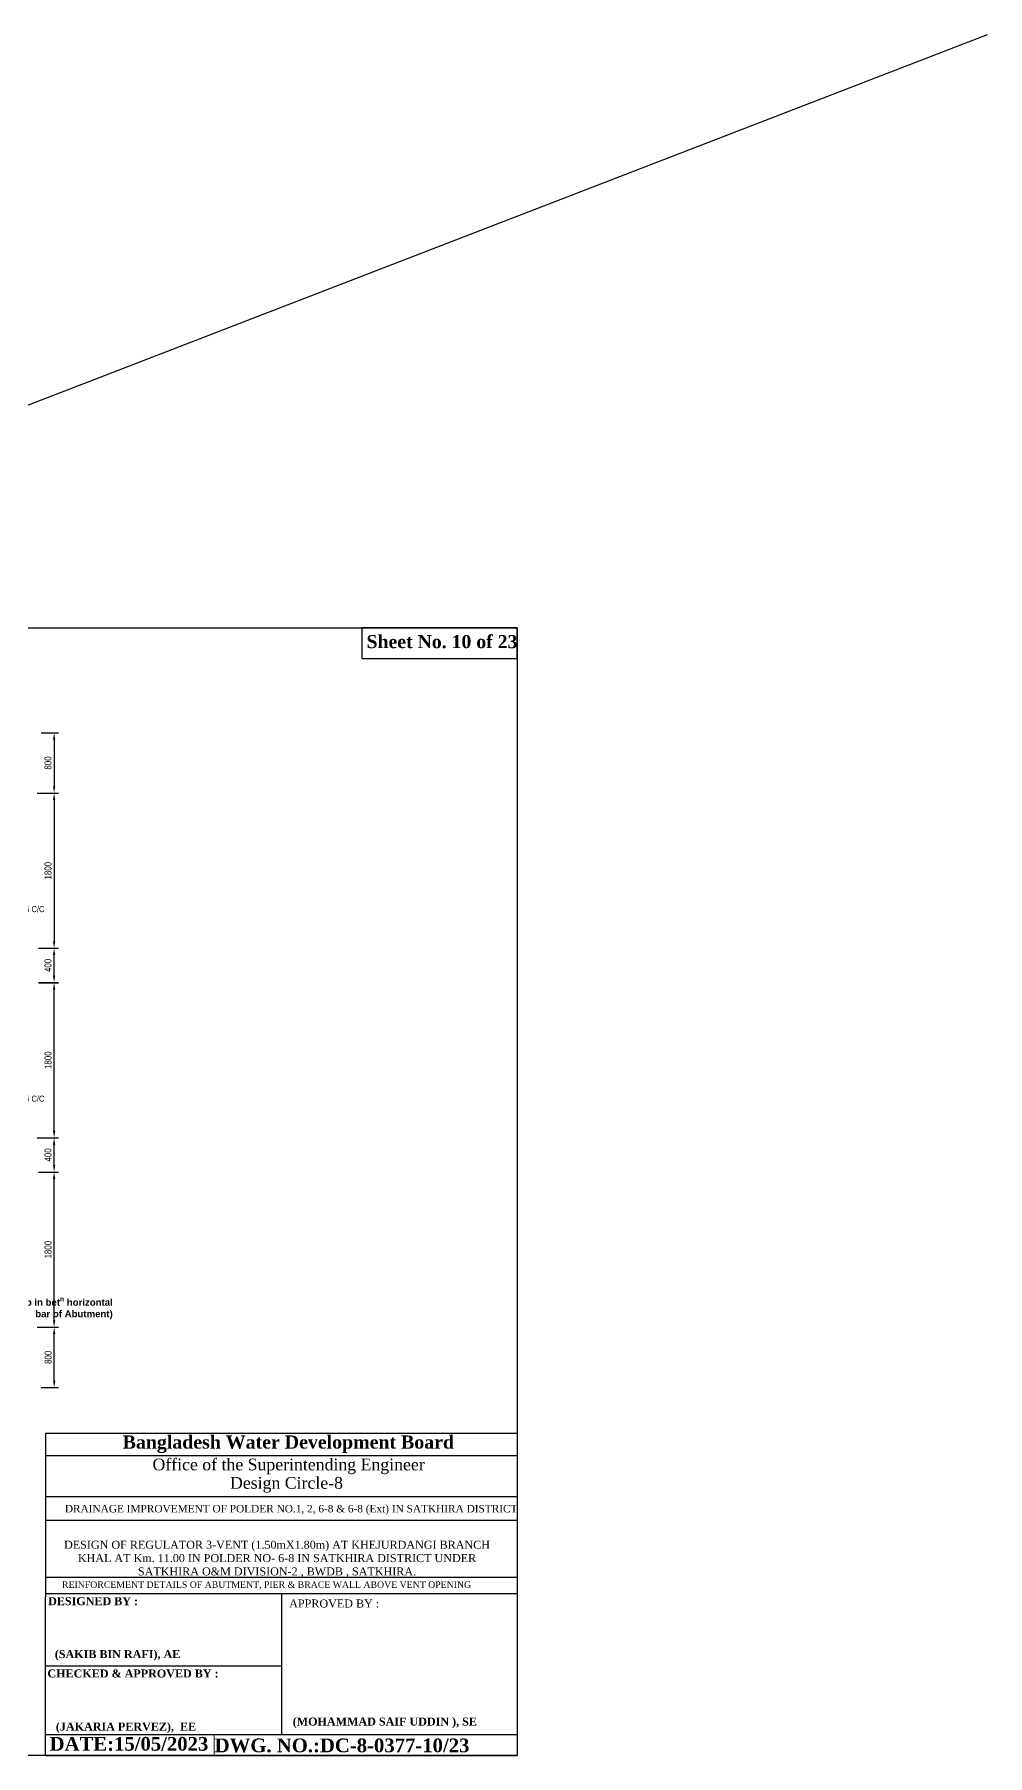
# Model space of a CAD drawing. Extents: x -119161 to 3778985, y -718511 to -30958.
# Drawn here: x 2930582 to 2941652, y -264665 to -244681 of the extents above; entities that cross this region are included whole.
import ezdxf

# ---------------------------------------------------------------- set-up
doc = ezdxf.new("R2010")
doc.units = 0
doc.header["$MEASUREMENT"] = 0
doc.layers.get('DEFPOINTS').update_dxf_attribs({"linetype": 'CONTINUOUS'})
for name, color, linetype, lineweight in [('Dim', 7, 'CONTINUOUS', 9), ('Left Bank Profile', 7, 'CONTINUOUS', 25), ('ROD', 1, 'CONTINUOUS', 30)]:
    doc.layers.add(name, color=color, linetype=linetype, lineweight=lineweight)
for name, color, linetype in [('LINE', 7, 'CONTINUOUS'), ('TEXT', 10, 'CONTINUOUS'), ('TXT', 7, 'CONTINUOUS')]:
    doc.layers.add(name, color=color, linetype=linetype)
doc.styles.add('ARIAL', font='ARIALN.TTF')
doc.styles.add('DIM', font='isocp3.shx')
doc.styles.get("Standard").update_dxf_attribs({"font": 'times.ttf', "height": 250})
doc.dimstyles.new('dim_50', dxfattribs={"dimtxt": 100, "dimasz": 100, "dimexe": 50, "dimexo": 30, "dimgap": 30, "dimtad": 1, "dimdec": 0, "dimzin": 0, "dimdsep": 46, "dimtxsty": 'DIM', "dimcen": 0.09, "dimclrd": 5, "dimclre": 5, "dimclrt": 7, "dimadec": 0, "dimazin": 0, "dimtfac": 1, "dimtdec": 0, "dimtmove": 0, "dimatfit": 3, "dimfxl": 1, "dimtolj": 1, "dimtzin": 0, "dimarcsym": 1})

# ---------------------------------------------------------------- blocks, each defined once
blk = doc.blocks.new('*D423')
at = {"layer": 'DEFPOINTS', "color": 0, "linetype": 'ByBlock', "lineweight": -2}
for p in [(2930584, -253491), (2930599, -255291), (2930810, -255291)]:
    blk.add_point(p, dxfattribs=at)
at = {"layer": 'Dim', "color": 5, "linetype": 'ByBlock', "lineweight": -2}
for p, q in [((2930614, -253491), (2930860, -253491)), ((2930810, -253571), (2930810, -255211)), ((2930629, -255291), (2930860, -255291))]:
    blk.add_line(p, q, dxfattribs=at)
for points in [[(2930797, -253571), (2930824, -253571), (2930810, -253491)], [(2930797, -255211), (2930824, -255211), (2930810, -255291)]]:
    blk.add_solid(points, dxfattribs=at)
at = {"layer": 'Dim', "color": 7, "linetype": 'ByBlock', "lineweight": -2, "insert": (2930740, -254391), "char_height": 80, "attachment_point": 5, "rotation": 90, "style": 'ARIAL'}
blk.add_mtext('\\A1;1800', dxfattribs=at)
blk = doc.blocks.new('*D409')
at = {"layer": 'DEFPOINTS', "color": 0, "linetype": 'ByBlock', "lineweight": -2}
for p in [(2930631, -259691), (2930811, -259691), (2930630, -260391)]:
    blk.add_point(p, dxfattribs=at)
at = {"layer": 'Dim', "color": 5, "linetype": 'ByBlock', "lineweight": -2}
for p, q in [((2930661, -259691), (2930861, -259691)), ((2930811, -260311), (2930811, -259771)), ((2930660, -260391), (2930861, -260391))]:
    blk.add_line(p, q, dxfattribs=at)
for points in [[(2930798, -259771), (2930825, -259771), (2930811, -259691)], [(2930798, -260311), (2930825, -260311), (2930811, -260391)]]:
    blk.add_solid(points, dxfattribs=at)
at = {"layer": 'Dim', "color": 7, "linetype": 'ByBlock', "lineweight": -2, "insert": (2930741, -260041), "char_height": 80, "attachment_point": 5, "rotation": 90, "style": 'ARIAL'}
blk.add_mtext('\\A1;800', dxfattribs=at)
blk = doc.blocks.new('*D414')
at = {"layer": 'DEFPOINTS', "color": 0, "linetype": 'ByBlock', "lineweight": -2}
for p in [(2930599, -255691), (2930810, -255691), (2930584, -257491)]:
    blk.add_point(p, dxfattribs=at)
at = {"layer": 'Dim', "color": 5, "linetype": 'ByBlock', "lineweight": -2}
for p, q in [((2930629, -255691), (2930860, -255691)), ((2930810, -257411), (2930810, -255771)), ((2930614, -257491), (2930860, -257491))]:
    blk.add_line(p, q, dxfattribs=at)
for points in [[(2930797, -255771), (2930824, -255771), (2930810, -255691)], [(2930797, -257411), (2930824, -257411), (2930810, -257491)]]:
    blk.add_solid(points, dxfattribs=at)
at = {"layer": 'Dim', "color": 7, "linetype": 'ByBlock', "lineweight": -2, "insert": (2930740, -256591), "char_height": 80, "attachment_point": 5, "rotation": 90, "style": 'ARIAL'}
blk.add_mtext('\\A1;1800', dxfattribs=at)
blk = doc.blocks.new('*D419')
at = {"layer": 'DEFPOINTS', "color": 0, "linetype": 'ByBlock', "lineweight": -2}
for p in [(2930599, -257891), (2930810, -257891), (2930584, -259691)]:
    blk.add_point(p, dxfattribs=at)
at = {"layer": 'Dim', "color": 5, "linetype": 'ByBlock', "lineweight": -2}
for p, q in [((2930629, -257891), (2930860, -257891)), ((2930810, -259611), (2930810, -257971)), ((2930614, -259691), (2930860, -259691))]:
    blk.add_line(p, q, dxfattribs=at)
for points in [[(2930797, -257971), (2930824, -257971), (2930810, -257891)], [(2930797, -259611), (2930824, -259611), (2930810, -259691)]]:
    blk.add_solid(points, dxfattribs=at)
at = {"layer": 'Dim', "color": 7, "linetype": 'ByBlock', "lineweight": -2, "insert": (2930740, -258791), "char_height": 80, "attachment_point": 5, "rotation": 90, "style": 'ARIAL'}
blk.add_mtext('\\A1;1800', dxfattribs=at)

msp = doc.modelspace()

# ---------------------------------------------------------------- linework, layer by layer
at = {"layer": 'Dim', "color": 0, "linetype": 'ByBlock', "lineweight": -2}
for p, q in [((2930659.1, -252790.4), (2930860.4, -252790.4)), ((2930810.4, -252870.4), (2930810.4, -253410.6)), ((2930659.6, -253490.6), (2930860.4, -253490.6)), ((2930629.2, -255290.6), (2930860.4, -255290.6)), ((2930810.4, -255610.6), (2930810.4, -255370.6)), ((2930629.6, -255690.6), (2930860.4, -255690.6))]:
    msp.add_line(p, q, dxfattribs=at)
at = {"layer": 'Dim', "color": 5, "linetype": 'ByBlock', "lineweight": -2}
for p, q in [((2930629.2, -257490.6), (2930860.4, -257490.6)), ((2930810.4, -257810.7), (2930810.4, -257570.6)), ((2930629.6, -257890.7), (2930860.4, -257890.7))]:
    msp.add_line(p, q, dxfattribs=at)
at = {"layer": 'Dim', "color": 0, "linetype": 'ByBlock', "lineweight": -2}
for points in [[(2930797.1, -252870.4), (2930823.8, -252870.4), (2930810.4, -252790.4)], [(2930797.1, -253410.6), (2930823.8, -253410.6), (2930810.4, -253490.6)], [(2930797.1, -255370.6), (2930823.8, -255370.6), (2930810.4, -255290.6)], [(2930797.1, -255610.6), (2930823.8, -255610.6), (2930810.4, -255690.6)]]:
    msp.add_solid(points, dxfattribs=at)
at = {"layer": 'Dim', "color": 5, "linetype": 'ByBlock', "lineweight": -2}
for points in [[(2930797.1, -257570.6), (2930823.8, -257570.6), (2930810.4, -257490.6)], [(2930797.1, -257810.7), (2930823.8, -257810.7), (2930810.4, -257890.7)]]:
    msp.add_solid(points, dxfattribs=at)
at = {"layer": 'Left Bank Profile'}
msp.add_lwpolyline([(2930711, -264664.7), (2936188.5, -264664.7)], dxfattribs=at)
msp.add_lwpolyline([(2930711, -264664.7), (2936188.5, -264664.7)], dxfattribs=at)
at = {"layer": 'LINE', "color": 0, "linetype": 'ByBlock', "lineweight": -2}
msp.add_line((2910721.7, -256616.8), (2941652.3, -244681.1), dxfattribs=at)
at = {"layer": 'LINE'}
for p, q in [((2930711, -260921.1), (2936188.5, -260921.1)), ((2930711, -260921.1), (2930711, -262826.5)), ((2930711, -261180.8), (2936188.5, -261180.8)), ((2930711, -261655.1), (2936188.5, -261655.1)), ((2930711, -261930.2), (2936188.5, -261930.2)), ((2930711, -262594.8), (2936188.5, -262594.8)), ((2930711, -262783), (2936188.5, -262783)), ((2933449.8, -262783), (2933449.8, -264421.6)), ((2930711, -264664.7), (2930711, -262826.5)), ((2930711, -263621.9), (2933449.8, -263621.9)), ((2930711, -264421.6), (2936188.5, -264421.6)), ((2931738.7, -264421.6), (2936188.5, -264421.6)), ((2931738.7, -264421.6), (2936188.5, -264421.6)), ((2931738.7, -264421.6), (2936188.5, -264421.6))]:
    msp.add_line(p, q, dxfattribs=at)
at = {"layer": 'LINE', "lineweight": 9}
msp.add_line((2936188.5, -260921.1), (2936188.5, -264664.7), dxfattribs=at)
at = {"layer": 'LINE', "color": 7, "lineweight": 9}
for p, q in [((2932668.7, -264421.6), (2932668.7, -264664.7)), ((2936188.5, -264664.7), (2930893.3, -264664.7)), ((2935058.5, -264664.7), (2935428.8, -264664.7))]:
    msp.add_line(p, q, dxfattribs=at)
at = {"layer": 'LINE', "color": 0, "linetype": 'ByBlock', "lineweight": -2}
for points in [[(2936188.5, -264664.7), (2917674.4, -264664.7), (2917674.4, -251572.6), (2936188.5, -251572.6)], [(2936188.5, -251572.6), (2934384.5, -251572.6), (2934384.5, -251926.5), (2936188.5, -251926.5)]]:
    msp.add_lwpolyline(points, close=True, dxfattribs=at)
at = {"layer": 'ROD', "color": 0, "linetype": 'ByBlock', "lineweight": -2}
for points in [[(2930693.8, -252863.1), (2930693.9, -252863.1)], [(2930693.8, -258117.9), (2930693.9, -258117.9)]]:
    msp.add_lwpolyline(points, dxfattribs=at)

# ---------------------------------------------------------------- texts
at = {"layer": 'Dim', "color": 0, "linetype": 'ByBlock', "lineweight": -2, "char_height": 80, "attachment_point": 5, "rotation": 90, "style": 'ARIAL'}
for s, insert in [('\\A1;800', (2930739.6, -253140.5)), ('\\A1;400', (2930739.6, -255490.6))]:
    msp.add_mtext(s, dxfattribs=dict(at, insert=insert))
at = {"layer": 'Dim', "color": 7, "linetype": 'ByBlock', "lineweight": -2, "insert": (2930739.6, -257690.6), "char_height": 80, "attachment_point": 5, "rotation": 90, "style": 'ARIAL'}
msp.add_mtext('\\A1;400', dxfattribs=at)
at = {"layer": 'LINE', "color": 7, "lineweight": 9}
msp.add_text('APPROVED BY :', height=92.901, dxfattribs=at).set_placement((2933540.9, -262945.4))
at = {"layer": 'LINE', "color": 0, "linetype": 'ByBlock', "lineweight": -2, "insert": (2934438.9, -251654.9), "char_height": 151.928, "width": 5457.211, "attachment_point": 1}
msp.add_mtext('{\\fTimes New Roman|b1|i0|c0|p18;Sheet No. 10 of 23}', dxfattribs=at)
at = {"layer": 'LINE', "color": 7, "lineweight": 9}
for s, insert, char_height, width, attachment_point in [('{\\fTimes New Roman|b1|i0|c0|p18;Bangladesh Water Development Board}', (2931606.9, -260948.2), 152.602, 5481.418, 1), ('{\\fTimes New Roman|b0|i0|c0|p18;Office of the Superintending Engineer}', (2931952.8, -261216.5), 136.564, 4905.343, 1), ('{\\fTimes New Roman|b0|i0|c0|p18;Design Circle-8}', (2932853.6, -261430), 136.564, 4905.343, 1), ('{\\fTimes New Roman Greek|b0|i0|c0|p18;\\C256;DRAINAGE IMPROVEMENT OF POLDER NO.1, 2, 6-8 & 6-8 (Ext) IN SATKHIRA DISTRICT }', (2933563.6, -261869.7), 86.957, 5331.982, 8), ('{\\fTimes New Roman Greek|b0|i0|c0|p18;\\C256;DESIGN OF REGULATOR 3-VENT (1.50mX1.80m) AT KHEJURDANGI BRANCH KHAL AT Km. 11.00 IN POLDER NO- 6-8 IN SATKHIRA DISTRICT UNDER SATKHIRA O&M DIVISION-2 , BWDB , SATKHIRA.}', (2933399.2, -262594.8), 92.9008, 5170.119, 8)]:
    msp.add_mtext(s, dxfattribs=dict(at, insert=insert, char_height=char_height, width=width, attachment_point=attachment_point))
at = {"layer": 'LINE', "color": 7, "lineweight": 9, "attachment_point": 1}
for s, insert, char_height in [('{\\fTimes New Roman|b1|i0|c0|p18;DESIGNED BY :}', (2930740.4, -262825.5), 92.901), ('{\\fTimes New Roman|b1|i0|c0|p18;\\C0;(SAKIB BIN RAFI), AE}', (2930818.3, -263440.3), 92.901), ('{\\fTimes New Roman|b1|i0|c0|p18;CHECKED & APPROVED BY :}', (2930732.8, -263665), 92.901), ('{\\fTimes New Roman|b1|i0|c0|p18;\\C0;(JAKARIA PERVEZ),  EE  }', (2930830.5, -264281.7), 92.901), ('{\\fTimes New Roman|b1|i0|c0|p18;\\C0;(MOHAMMAD SAIF UDDIN ), SE}', (2933581.3, -264223.1), 92.901), ('{\\fTimes New Roman|b1|i0|c0|p18;DATE:15/05/2023}', (2930758.1, -264448.7), 159.179), (' {\\fTimes New Roman|b1|i0|c0|p18;DWG. NO.:DC-8-0377-10/23}', (2932615.5, -264466.8), 159.179)]:
    msp.add_mtext(s, dxfattribs=dict(at, insert=insert, char_height=char_height))
at = {"layer": 'TEXT', "color": 0, "linetype": 'ByBlock', "lineweight": -2, "insert": (2933277.6, -262642.2), "char_height": 75.2604, "width": 6549.315, "attachment_point": 2, "style": 'ARIAL'}
msp.add_mtext('{\\fTimes New Roman|b0|i0|c0|p18;\\C7;REINFORCEMENT DETAILS OF ABUTMENT, PIER & BRACE WALL ABOVE VENT OPENING}', dxfattribs=at)
at = {"layer": 'TXT', "color": 0, "linetype": 'ByBlock', "lineweight": -2, "char_height": 70, "style": 'ARIAL'}
for s, insert, width, attachment_point in [('%%C16@125 C/C', (2930122.3, -254843.8), 679.956, 4), ('%%C16@125 C/C', (2930122.3, -257044.1), 679.956, 4), ('\\A1;{\\fArial|b1|i0|c0|p34;\\H1.1429x;(Stirrup in bet\\H0.7x;\\Sn^ ;\\H1.4286x; horizontal\\P bar of Abutment)}', (2931491.6, -259467.2), 2625.625, 6)]:
    msp.add_mtext(s, dxfattribs=dict(at, insert=insert, width=width, attachment_point=attachment_point))

# ---------------------------------------------------------------- dimensions: what is measured, and where the dimension line sits
at = {"layer": 'Dim', "color": 0, "linetype": 'ByBlock', "lineweight": -2}
for base, p1, p2, angle, picture, middle in [((2930810.4, -255290.6), (2930584, -253490.6), (2930599.2, -255290.6), 90, '*D423', (2930739.6, -254390.6)), ((2930810.4, -255690.6), (2930584, -257490.6), (2930599.2, -255690.6), 270, '*D414', (2930739.6, -256590.6)), ((2930810.4, -257890.7), (2930584, -259690.6), (2930599.2, -257890.7), 270, '*D419', (2930739.6, -258790.6))]:
    dim = msp.add_linear_dim(base=base, p1=p1, p2=p2, angle=angle, dimstyle='dim_50', override={"dimtxt": 80, "dimasz": 80, "dimtxsty": 'ARIAL'}, dxfattribs=at)
    dim.commit()
    dim.dimension.update_dxf_attribs({"geometry": picture, "text_midpoint": middle})
dim = msp.add_linear_dim(base=(2930811.4, -259690.6), p1=(2930630, -260390.8), p2=(2930630.6, -259690.6), angle=270, text='800', dimstyle='dim_50', override={"dimtxt": 80, "dimasz": 80, "dimtxsty": 'ARIAL'}, dxfattribs=at)
dim.commit()
dim.dimension.update_dxf_attribs({"geometry": '*D409', "text_midpoint": (2930740.6, -260040.7)})

doc.saveas('drawing.dxf')
